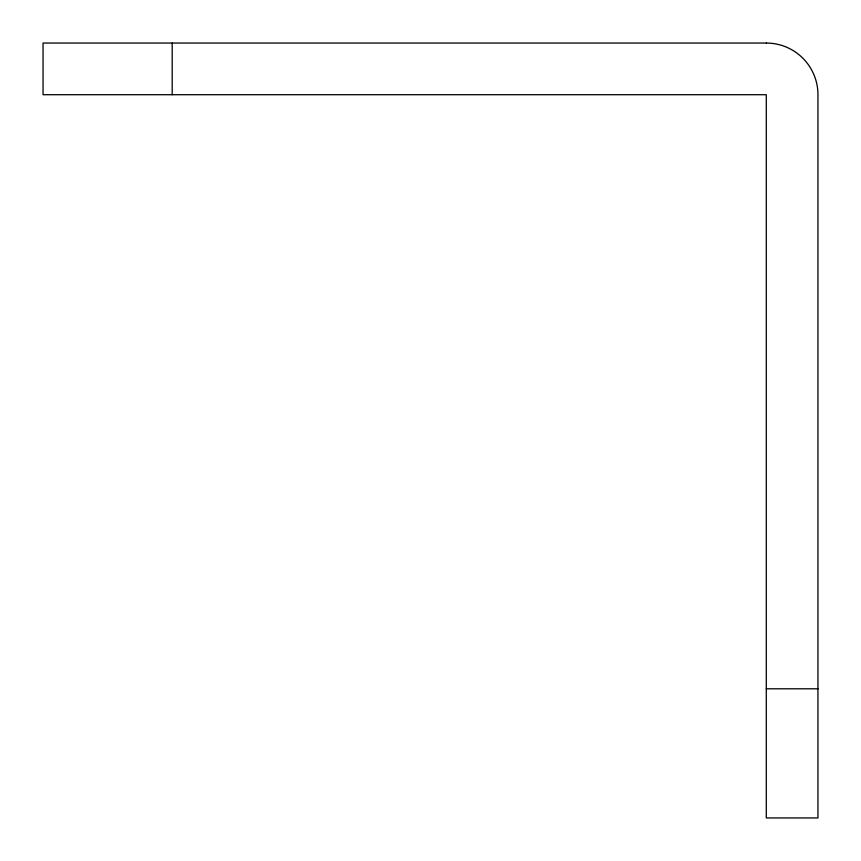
<?xml version="1.0" encoding="UTF-8"?>
<svg xmlns="http://www.w3.org/2000/svg" width="861" height="861" viewBox="0 0 861 861"><rect width="100%" height="100%" fill="white"/><g stroke="black" fill="none" stroke-linecap="round" stroke-linejoin="round"><path stroke-width="1.29" d="M766.29 688.8L817.95 688.8M172.2 43.05L172.2 94.71M766.29 43.05L43.05 43.05L43.05 94.71L766.29 94.71L766.29 817.95L817.95 817.95L817.95 94.71A51.66 51.66 0 0 0 766.29 43.05"/></g></svg>
